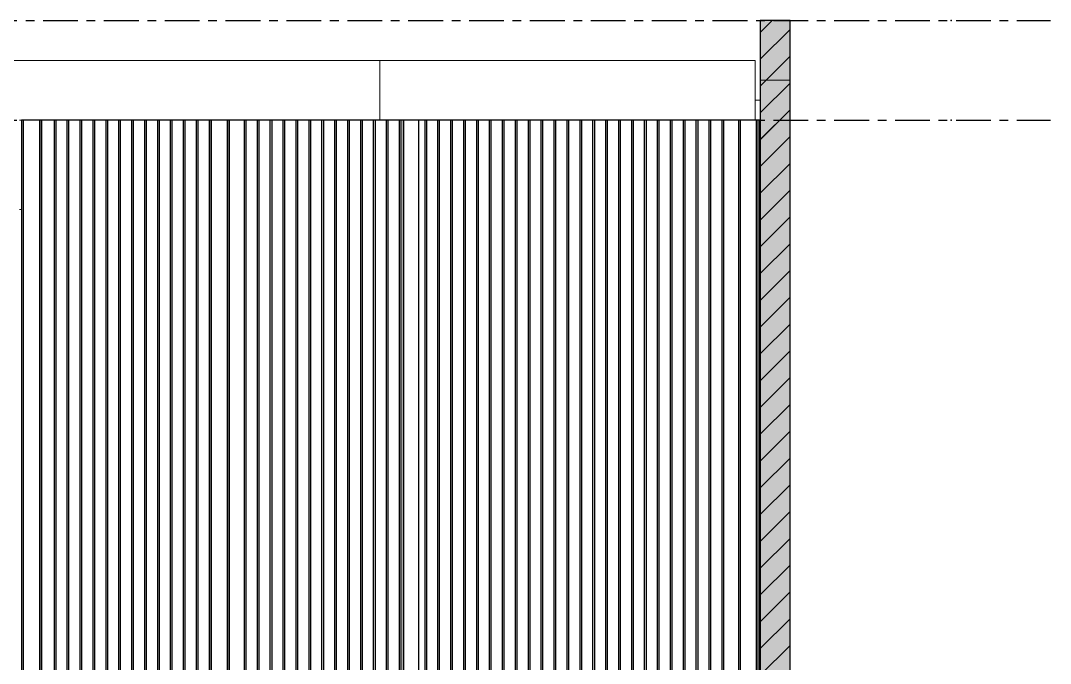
# Model space of a CAD drawing. Header units: millimetres. Extents: x 3774 to 718460, y -768339 to 192544.
# Drawn here: x 365658 to 370839, y -751297 to -748064 of the extents above; entities that cross this region are included whole.
import ezdxf

# ---------------------------------------------------------------- set-up
doc = ezdxf.new("R2010")
doc.units = ezdxf.units.MM
doc.set_wipeout_variables(frame=1)
for name, pattern in [('TA_GL_000.70000', [1.925, 0.7, -0.175, 0.175, -0.175, 0.7]), ('XKITLINE00', [0]), ('XKITLINE02', [4, 2, -2])]:
    doc.linetypes.add(name, pattern=pattern)
for name, color, linetype in [('000 - 0_SYM_DWG_GRIDLINE_MAIN_COLOR_251', 7, 'Continuous'), ('000 - CONCRETE_COL_HATCH_', 7, 'Continuous'), ('010 - ASPG_EXTR_MAIN_COLOR_2', 7, 'Continuous'), ('010 - ASPG_EXTR_WIPEOUT_', 7, 'Continuous'), ('010 - ASPG_FRAMING_MAIN_COLOR_1', 7, 'Continuous'), ('010 - ASPG_FRAMING_SUB_COLOR_2', 7, 'Continuous')]:
    doc.layers.add(name, color=color, linetype=linetype)
doc.layers.add('Bolt', color=7, linetype='Continuous', lineweight=0)
doc.layers.add('Part', color=7, linetype='Continuous', lineweight=0)
doc.styles.add('TA', font='', dxfattribs={"height": 4.5})
doc.styles.get('TA').set_extended_font_data('Cordia New')

# ---------------------------------------------------------------- blocks, each defined once
blk = doc.blocks.new('*U5902')
at = {"layer": '000 - 0_SYM_DWG_GRIDLINE_MAIN_COLOR_251', "color": 7, "linetype": 'ByBlock', "ltscale": 5}
blk.add_line((10, 0), (-759, 0), dxfattribs=at)
at = {"layer": '000 - 0_SYM_DWG_GRIDLINE_MAIN_COLOR_251', "color": 7}
blk.add_point((-749, 0), dxfattribs=at)
at = {"color": 7, "style": 'TA', "flags": 1}
blk.add_attdef('LOCATION', (6, -6), '', height=4.5, rotation=270, dxfattribs=at)
blk = doc.blocks.new('W-1-PP19-SE-ENT3_20260407-104913_PP19_ENT3_ELE1_DIMS_1')
at = {"layer": '000 - 0_SYM_DWG_GRIDLINE_MAIN_COLOR_251', "color": 7, "linetype": 'TA_GL_000.70000', "xscale": 50.00000000000003, "yscale": 50.00000000000003, "zscale": 50.00000000000003, "rotation": 180}
for p in [(-27800, 118400), (-27800, 117900)]:
    blk.add_blockref('*U5902', p, dxfattribs=at)
blk = doc.blocks.new('*A13064188')
at = {"layer": 'Part', "color": 7, "linetype": 'XKITLINE00', "lineweight": 0}
for p, q in [((2425.769529, -31.253462), (2328.969528, -31.253462)), ((2425.769525, -33.653462), (2425.769525, -31.253462)), ((2440.889586, -31.253462), (2425.769536, -31.253462)), ((2440.889574, -31.253462), (2440.889574, -33.653462)), ((2425.769529, -33.653462), (2411.275963, -33.653462)), ((2425.769536, -33.653462), (2440.889574, -33.653462)), ((2440.889574, -33.653462), (2440.889586, -33.653462))]:
    blk.add_line(p, q, dxfattribs=at)
blk = doc.blocks.new('*A13164198')
at = {"layer": 'Part', "color": 7, "linetype": 'XKITLINE00', "lineweight": 0}
for p, q in [((2441.089496, -60.373459), (2441.089496, -32.053459)), ((2441.089496, -32.053459), (2442.289496, -32.053459)), ((2442.289496, -32.053459), (2442.289496, -60.373459))]:
    blk.add_line(p, q, dxfattribs=at)
blk = doc.blocks.new('*A18484730')
at = {"layer": 'Part', "color": 7, "linetype": 'XKITLINE00', "lineweight": 0}
for p, q in [((2438.489574, -78.053462), (2438.489574, -33.653462)), ((2438.489574, -33.653462), (2440.889574, -33.653462)), ((2440.889574, -78.053462), (2440.889574, -33.653462)), ((2438.489574, -78.053462), (2440.889574, -78.053462))]:
    blk.add_line(p, q, dxfattribs=at)
blk = doc.blocks.new('*A18494731')
at = {"layer": 'Part', "color": 7, "linetype": 'XKITLINE00', "lineweight": 0}
for p, q in [((2436.489603, -37.973462), (2435.689603, -37.973462)), ((2435.689603, -44.053462), (2435.689603, -37.973462)), ((2436.489603, -44.053462), (2436.489603, -37.973462)), ((2435.689603, -56.053462), (2435.689603, -44.621462)), ((2436.489603, -56.053462), (2436.489603, -44.621462)), ((2435.689603, -68.053462), (2435.689603, -56.621462)), ((2436.489603, -68.053462), (2436.489603, -56.621462)), ((2435.689603, -80.053462), (2435.689603, -68.621462)), ((2436.489603, -80.053462), (2436.489603, -68.621462)), ((2435.689603, -82.133462), (2435.689603, -80.621462)), ((2436.489603, -82.133462), (2436.489603, -80.621462)), ((2435.689603, -82.133462), (2436.489603, -82.133462))]:
    blk.add_line(p, q, dxfattribs=at)
blk = doc.blocks.new('*A18504732')
at = {"layer": 'Part', "color": 7, "linetype": 'XKITLINE00', "lineweight": 0}
for p, q in [((2428.729603, -37.973462), (2427.929603, -37.973462)), ((2427.929603, -44.053462), (2427.929603, -37.973462)), ((2428.729603, -44.053462), (2428.729603, -37.973462)), ((2427.929603, -56.053462), (2427.929603, -44.621462)), ((2428.729603, -56.053462), (2428.729603, -44.621462)), ((2427.929603, -68.053462), (2427.929603, -56.621462)), ((2428.729603, -68.053462), (2428.729603, -56.621462)), ((2427.929603, -80.053462), (2427.929603, -68.621462)), ((2428.729603, -80.053462), (2428.729603, -68.621462)), ((2427.929603, -82.133462), (2427.929603, -80.621462)), ((2428.729603, -82.133462), (2428.729603, -80.621462)), ((2427.929603, -82.133462), (2428.729603, -82.133462))]:
    blk.add_line(p, q, dxfattribs=at)
blk = doc.blocks.new('*A18514733')
at = {"layer": 'Part', "color": 7, "linetype": 'XKITLINE00', "lineweight": 0}
for p, q in [((2423.369525, -78.053462), (2423.369525, -33.653462)), ((2423.369525, -33.653462), (2425.769525, -33.653462)), ((2425.769525, -78.053462), (2425.769525, -33.653462)), ((2423.369525, -78.053462), (2425.769525, -78.053462))]:
    blk.add_line(p, q, dxfattribs=at)
blk = doc.blocks.new('*A18524734')
at = {"layer": 'Part', "color": 7, "linetype": 'XKITLINE00', "lineweight": 0}
for p, q in [((2421.369603, -37.573462), (2420.569603, -37.573462)), ((2420.569603, -44.053462), (2420.569603, -37.573462)), ((2421.369603, -44.053462), (2421.369603, -37.573462)), ((2420.569603, -56.053462), (2420.569603, -44.621462)), ((2421.369603, -56.053462), (2421.369603, -44.621462)), ((2420.569603, -68.053462), (2420.569603, -56.621462)), ((2421.369603, -68.053462), (2421.369603, -56.621462)), ((2420.569603, -80.053462), (2420.569603, -68.621462)), ((2421.369603, -80.053462), (2421.369603, -68.621462)), ((2420.569603, -82.133462), (2420.569603, -80.621462)), ((2421.369603, -82.133462), (2421.369603, -80.621462)), ((2420.569603, -82.133462), (2421.369603, -82.133462))]:
    blk.add_line(p, q, dxfattribs=at)
blk = doc.blocks.new('*A18534735')
at = {"layer": 'Part', "color": 7, "linetype": 'XKITLINE00', "lineweight": 0}
for p, q in [((2414.169603, -37.573462), (2413.369603, -37.573462)), ((2413.369603, -44.053462), (2413.369603, -37.573462)), ((2414.169603, -44.053462), (2414.169603, -37.573462)), ((2413.369603, -56.053462), (2413.369603, -44.621462)), ((2414.169603, -56.053462), (2414.169603, -44.621462)), ((2413.369603, -68.053462), (2413.369603, -56.621462)), ((2414.169603, -68.053462), (2414.169603, -56.621462)), ((2413.369603, -80.053462), (2413.369603, -68.621462)), ((2414.169603, -80.053462), (2414.169603, -68.621462)), ((2413.369603, -82.133462), (2413.369603, -80.621462)), ((2414.169603, -82.133462), (2414.169603, -80.621462)), ((2413.369603, -82.133462), (2414.169603, -82.133462))]:
    blk.add_line(p, q, dxfattribs=at)
blk = doc.blocks.new('*A18744756')
at = {"layer": 'Bolt', "color": 7, "linetype": 'XKITLINE00', "lineweight": 0}
for p, q in [((2424.369524, -38.061462), (2424.369524, -38.136054)), ((2424.257524, -38.173462), (2424.332116, -38.173462)), ((2424.369524, -38.285462), (2424.369524, -38.21087)), ((2424.481524, -38.173462), (2424.406932, -38.173462))]:
    blk.add_line(p, q, dxfattribs=at)
blk = doc.blocks.new('*A18754757')
at = {"layer": 'Bolt', "color": 7, "linetype": 'XKITLINE02', "lineweight": 0}
for p, q in [((2424.193524, -37.813462), (2424.193524, -37.893462)), ((2424.193524, -37.813462), (2424.193524, -37.893462)), ((2424.369524, -37.750102), (2424.369524, -38.093462)), ((2424.369524, -37.750102), (2424.369524, -38.093462)), ((2424.545524, -37.813462), (2424.545524, -37.893462)), ((2424.545524, -37.813462), (2424.545524, -37.893462))]:
    blk.add_line(p, q, dxfattribs=at)
blk = doc.blocks.new('*A18764758')
at = {"layer": 'Bolt', "color": 7, "linetype": 'XKITLINE00', "lineweight": 0}
for p, q in [((2424.369524, -38.061462), (2424.369524, -38.136054)), ((2424.257524, -38.173462), (2424.332116, -38.173462)), ((2424.369524, -38.285462), (2424.369524, -38.21087)), ((2424.481524, -38.173462), (2424.406932, -38.173462))]:
    blk.add_line(p, q, dxfattribs=at)
blk = doc.blocks.new('*A18774759')
at = {"layer": 'Bolt', "color": 7, "linetype": 'XKITLINE02', "lineweight": 0}
for p, q in [((2424.193524, -37.813462), (2424.193524, -37.893462)), ((2424.193524, -37.813462), (2424.193524, -37.893462)), ((2424.369524, -37.750102), (2424.369524, -38.093462)), ((2424.369524, -37.750102), (2424.369524, -38.093462)), ((2424.545524, -37.813462), (2424.545524, -37.893462)), ((2424.545524, -37.813462), (2424.545524, -37.893462))]:
    blk.add_line(p, q, dxfattribs=at)
blk = doc.blocks.new('*A19134795')
at = {"layer": 'Part', "color": 7, "linetype": 'XKITLINE00', "lineweight": 0}
for p, q in [((2423.209518, -44.053462), (2411.609569, -44.053462)), ((2411.609569, -44.573462), (2411.609569, -44.053462)), ((2423.209518, -44.573462), (2423.209518, -44.053462)), ((2423.209518, -44.573462), (2411.609569, -44.573462))]:
    blk.add_line(p, q, dxfattribs=at)
blk = doc.blocks.new('*A19144796')
at = {"layer": 'Part', "color": 7, "linetype": 'XKITLINE00', "lineweight": 0}
for p, q in [((2420.569603, -44.573462), (2420.569603, -44.621462)), ((2420.569603, -44.621462), (2421.369603, -44.621462)), ((2421.369603, -44.621462), (2421.369603, -44.573462))]:
    blk.add_line(p, q, dxfattribs=at)
blk = doc.blocks.new('*A19154797')
at = {"layer": 'Part', "color": 7, "linetype": 'XKITLINE00', "lineweight": 0}
for p, q in [((2420.945603, -45.421462), (2420.945603, -44.621462)), ((2420.945603, -44.621462), (2420.993603, -44.621462)), ((2420.993603, -45.421462), (2420.993603, -44.621462)), ((2420.945603, -44.861462), (2420.993603, -44.861462)), ((2420.945603, -45.421462), (2420.993603, -45.421462))]:
    blk.add_line(p, q, dxfattribs=at)
blk = doc.blocks.new('*A19164798')
at = {"layer": 'Part', "color": 7, "linetype": 'XKITLINE00', "lineweight": 0}
for p, q in [((2413.745603, -45.421462), (2413.745603, -44.621462)), ((2413.745603, -44.621462), (2413.793603, -44.621462)), ((2413.793603, -45.421462), (2413.793603, -44.621462)), ((2413.745603, -44.861462), (2413.793603, -44.861462)), ((2413.745603, -45.421462), (2413.793603, -45.421462))]:
    blk.add_line(p, q, dxfattribs=at)
blk = doc.blocks.new('*A19174799')
at = {"layer": 'Part', "color": 7, "linetype": 'XKITLINE00', "lineweight": 0}
for p, q in [((2413.369603, -44.573462), (2413.369603, -44.621462)), ((2413.369603, -44.621462), (2414.169603, -44.621462)), ((2414.169603, -44.621462), (2414.169603, -44.573462))]:
    blk.add_line(p, q, dxfattribs=at)
blk = doc.blocks.new('*A19334815')
at = {"layer": 'Bolt'}
for points in [[(2420.674, -44.573), (2420.674, -44.525), (2420.786, -44.525), (2420.786, -44.573)], [(2420.674, -44.621), (2420.674, -44.573), (2420.786, -44.573), (2420.786, -44.621)], [(2421.154, -44.573), (2421.154, -44.525), (2421.266, -44.525), (2421.266, -44.573)], [(2421.154, -44.621), (2421.154, -44.573), (2421.266, -44.573), (2421.266, -44.621)]]:
    blk.add_hatch(color=7, dxfattribs=at).paths.add_polyline_path(points, flags=17)
at = {"layer": 'Bolt', "color": 7, "linetype": 'XKITLINE00', "lineweight": 0}
for p, q in [((2420.73, -44.685), (2420.73, -44.341)), ((2421.21, -44.685), (2421.21, -44.341)), ((2420.674, -44.573), (2420.674, -44.525)), ((2420.674, -44.621), (2420.674, -44.573)), ((2420.786, -44.573), (2420.786, -44.525)), ((2420.786, -44.621), (2420.786, -44.573)), ((2421.154, -44.573), (2421.154, -44.525)), ((2421.154, -44.621), (2421.154, -44.573)), ((2421.266, -44.573), (2421.266, -44.525)), ((2421.266, -44.621), (2421.266, -44.573))]:
    blk.add_line(p, q, dxfattribs=at)
blk = doc.blocks.new('*A19344816')
at = {"layer": 'Bolt'}
for points in [[(2413.474, -44.573), (2413.474, -44.525), (2413.586, -44.525), (2413.586, -44.573)], [(2413.474, -44.621), (2413.474, -44.573), (2413.586, -44.573), (2413.586, -44.621)], [(2413.954, -44.573), (2413.954, -44.525), (2414.066, -44.525), (2414.066, -44.573)], [(2413.954, -44.621), (2413.954, -44.573), (2414.066, -44.573), (2414.066, -44.621)]]:
    blk.add_hatch(color=7, dxfattribs=at).paths.add_polyline_path(points, flags=17)
at = {"layer": 'Bolt', "color": 7, "linetype": 'XKITLINE00', "lineweight": 0}
for p, q in [((2413.53, -44.685), (2413.53, -44.341)), ((2414.01, -44.685), (2414.01, -44.341)), ((2413.474, -44.573), (2413.474, -44.525)), ((2413.474, -44.621), (2413.474, -44.573)), ((2413.586, -44.573), (2413.586, -44.525)), ((2413.586, -44.621), (2413.586, -44.573)), ((2413.954, -44.573), (2413.954, -44.525)), ((2413.954, -44.621), (2413.954, -44.573)), ((2414.066, -44.573), (2414.066, -44.525)), ((2414.066, -44.621), (2414.066, -44.573))]:
    blk.add_line(p, q, dxfattribs=at)
blk = doc.blocks.new('*A19354817')
at = {"layer": 'Part', "color": 7, "linetype": 'XKITLINE00', "lineweight": 0}
for p, q in [((2411.275963, -33.653462), (2423.369549, -33.653462)), ((2423.369549, -33.653462), (2423.369549, -37.253462)), ((2423.369549, -37.253462), (2411.275963, -37.253462))]:
    blk.add_line(p, q, dxfattribs=at)
blk = doc.blocks.new('*A19364818')
at = {"layer": 'Part', "color": 7, "linetype": 'XKITLINE00', "lineweight": 0}
for p, q in [((2412.889603, -37.493462), (2412.889603, -37.413462)), ((2412.889603, -37.413462), (2414.649603, -37.413462)), ((2412.889603, -37.493462), (2414.649603, -37.493462)), ((2414.649603, -37.493462), (2414.649603, -37.413462))]:
    blk.add_line(p, q, dxfattribs=at)
blk = doc.blocks.new('*A19374819')
at = {"layer": 'Part', "color": 7, "linetype": 'XKITLINE00', "lineweight": 0}
for p, q in [((2412.889603, -37.413462), (2412.729603, -37.253462)), ((2414.809603, -37.253462), (2414.649603, -37.413462)), ((2414.649603, -37.413462), (2412.889603, -37.413462))]:
    blk.add_line(p, q, dxfattribs=at)
blk = doc.blocks.new('*A19384820')
at = {"layer": 'Part', "color": 7, "linetype": 'XKITLINE00', "lineweight": 0}
for p, q in [((2413.793603, -37.573462), (2413.793603, -37.493462)), ((2413.833603, -37.573462), (2413.833603, -37.533462)), ((2413.833603, -37.533462), (2414.273603, -37.533462)), ((2414.273603, -37.533462), (2414.273603, -37.493462))]:
    blk.add_line(p, q, dxfattribs=at)
blk = doc.blocks.new('*A19394821')
at = {"layer": 'Part', "color": 7, "linetype": 'XKITLINE00', "lineweight": 0}
for p, q in [((2420.089603, -37.413462), (2419.929603, -37.253462)), ((2422.009603, -37.253462), (2421.849603, -37.413462)), ((2421.849603, -37.413462), (2420.089603, -37.413462))]:
    blk.add_line(p, q, dxfattribs=at)
blk = doc.blocks.new('*A19404822')
at = {"layer": 'Part', "color": 7, "linetype": 'XKITLINE00', "lineweight": 0}
for p, q in [((2420.993603, -37.573462), (2420.993603, -37.493462)), ((2421.033603, -37.573462), (2421.033603, -37.533462)), ((2421.033603, -37.533462), (2421.473603, -37.533462)), ((2421.473603, -37.533462), (2421.473603, -37.493462))]:
    blk.add_line(p, q, dxfattribs=at)
blk = doc.blocks.new('*A19414823')
at = {"layer": 'Part', "color": 7, "linetype": 'XKITLINE00', "lineweight": 0}
for p, q in [((2420.089603, -37.493462), (2420.089603, -37.413462)), ((2420.089603, -37.413462), (2421.849603, -37.413462)), ((2420.089603, -37.493462), (2421.849603, -37.493462)), ((2421.849603, -37.493462), (2421.849603, -37.413462))]:
    blk.add_line(p, q, dxfattribs=at)
blk = doc.blocks.new('*A19424824')
at = {"layer": 'Bolt'}
for points in [[(2420.386, -37.413), (2420.386, -37.493), (2420.274, -37.493), (2420.274, -37.413)], [(2421.666, -37.413), (2421.666, -37.493), (2421.554, -37.493), (2421.554, -37.413)]]:
    blk.add_hatch(color=7, dxfattribs=at).paths.add_polyline_path(points, flags=17)
at = {"layer": 'Bolt', "color": 7, "linetype": 'XKITLINE00', "lineweight": 0}
for p, q in [((2420.274, -37.413), (2420.274, -37.493)), ((2420.33, -37.35), (2420.33, -37.693)), ((2420.386, -37.413), (2420.386, -37.493)), ((2421.554, -37.413), (2421.554, -37.493)), ((2421.61, -37.35), (2421.61, -37.693)), ((2421.666, -37.413), (2421.666, -37.493))]:
    blk.add_line(p, q, dxfattribs=at)
blk = doc.blocks.new('*A19434825')
at = {"layer": 'Bolt', "color": 7, "linetype": 'XKITLINE02', "lineweight": 0}
for p, q in [((2420.945603, -37.717462), (2420.993603, -37.717462)), ((2420.993603, -37.717462), (2421.033603, -37.717462)), ((2420.882243, -37.773462), (2421.225603, -37.773462)), ((2420.945603, -37.829462), (2420.993603, -37.829462)), ((2420.993603, -37.829462), (2421.033603, -37.829462))]:
    blk.add_line(p, q, dxfattribs=at)
blk = doc.blocks.new('*A19444826')
at = {"layer": 'Bolt'}
for points in [[(2413.186, -37.413), (2413.186, -37.493), (2413.074, -37.493), (2413.074, -37.413)], [(2414.466, -37.413), (2414.466, -37.493), (2414.354, -37.493), (2414.354, -37.413)]]:
    blk.add_hatch(color=7, dxfattribs=at).paths.add_polyline_path(points, flags=17)
at = {"layer": 'Bolt', "color": 7, "linetype": 'XKITLINE00', "lineweight": 0}
for p, q in [((2413.074, -37.413), (2413.074, -37.493)), ((2413.13, -37.35), (2413.13, -37.693)), ((2413.186, -37.413), (2413.186, -37.493)), ((2414.354, -37.413), (2414.354, -37.493)), ((2414.41, -37.35), (2414.41, -37.693)), ((2414.466, -37.413), (2414.466, -37.493))]:
    blk.add_line(p, q, dxfattribs=at)
blk = doc.blocks.new('*A19454827')
at = {"layer": 'Bolt', "color": 7, "linetype": 'XKITLINE02', "lineweight": 0}
for p, q in [((2413.745603, -37.717462), (2413.793603, -37.717462)), ((2413.793603, -37.717462), (2413.833603, -37.717462)), ((2413.682243, -37.773462), (2414.025603, -37.773462)), ((2413.745603, -37.829462), (2413.793603, -37.829462)), ((2413.793603, -37.829462), (2413.833603, -37.829462))]:
    blk.add_line(p, q, dxfattribs=at)
blk = doc.blocks.new('*A19464828')
at = {"layer": 'Part', "color": 7, "linetype": 'XKITLINE00', "lineweight": 0}
for p, q in [((2435.689603, -44.573462), (2435.689603, -44.621462)), ((2435.689603, -44.621462), (2436.489603, -44.621462)), ((2436.489603, -44.621462), (2436.489603, -44.573462))]:
    blk.add_line(p, q, dxfattribs=at)
blk = doc.blocks.new('*A19484830')
at = {"layer": 'Part', "color": 7, "linetype": 'XKITLINE00', "lineweight": 0}
for p, q in [((2438.329518, -44.053462), (2425.995968, -44.053462)), ((2425.995968, -44.573462), (2425.995968, -44.053462)), ((2438.329518, -44.573462), (2438.329518, -44.053462)), ((2438.329518, -44.573462), (2425.995968, -44.573462))]:
    blk.add_line(p, q, dxfattribs=at)
blk = doc.blocks.new('*A19514833')
at = {"layer": 'Part', "color": 7, "linetype": 'XKITLINE00', "lineweight": 0}
for p, q in [((2428.305603, -45.421462), (2428.305603, -44.621462)), ((2428.305603, -44.621462), (2428.353603, -44.621462)), ((2428.353603, -45.421462), (2428.353603, -44.621462)), ((2428.305603, -44.861462), (2428.353603, -44.861462)), ((2428.305603, -45.421462), (2428.353603, -45.421462))]:
    blk.add_line(p, q, dxfattribs=at)
blk = doc.blocks.new('*A19524834')
at = {"layer": 'Part', "color": 7, "linetype": 'XKITLINE00', "lineweight": 0}
for p, q in [((2427.929603, -44.573462), (2427.929603, -44.621462)), ((2427.929603, -44.621462), (2428.729603, -44.621462)), ((2428.729603, -44.621462), (2428.729603, -44.573462))]:
    blk.add_line(p, q, dxfattribs=at)
blk = doc.blocks.new('*A19794861')
at = {"layer": 'Bolt'}
for points in [[(2435.794, -44.573), (2435.794, -44.525), (2435.906, -44.525), (2435.906, -44.573)], [(2435.794, -44.621), (2435.794, -44.573), (2435.906, -44.573), (2435.906, -44.621)], [(2436.274, -44.573), (2436.274, -44.525), (2436.386, -44.525), (2436.386, -44.573)], [(2436.274, -44.621), (2436.274, -44.573), (2436.386, -44.573), (2436.386, -44.621)]]:
    blk.add_hatch(color=7, dxfattribs=at).paths.add_polyline_path(points, flags=17)
at = {"layer": 'Bolt', "color": 7, "linetype": 'XKITLINE00', "lineweight": 0}
for p, q in [((2435.85, -44.685), (2435.85, -44.341)), ((2436.33, -44.685), (2436.33, -44.341)), ((2435.794, -44.573), (2435.794, -44.525)), ((2435.794, -44.621), (2435.794, -44.573)), ((2435.906, -44.573), (2435.906, -44.525)), ((2435.906, -44.621), (2435.906, -44.573)), ((2436.274, -44.573), (2436.274, -44.525)), ((2436.274, -44.621), (2436.274, -44.573)), ((2436.386, -44.573), (2436.386, -44.525)), ((2436.386, -44.621), (2436.386, -44.573))]:
    blk.add_line(p, q, dxfattribs=at)
blk = doc.blocks.new('*A19834865')
at = {"layer": 'Bolt', "color": 7, "linetype": 'XKITLINE02', "lineweight": 0}
for p, q in [((2425.249524, -44.684822), (2425.249524, -44.341462)), ((2425.249524, -44.684822), (2425.249524, -44.341462)), ((2425.073524, -44.621462), (2425.073524, -44.573462)), ((2425.073524, -44.621462), (2425.073524, -44.573462)), ((2425.193524, -44.573462), (2425.193524, -44.525462)), ((2425.193524, -44.573462), (2425.193524, -44.525462)), ((2425.305524, -44.573462), (2425.305524, -44.525462)), ((2425.305524, -44.573462), (2425.305524, -44.525462)), ((2425.425524, -44.621462), (2425.425524, -44.573462)), ((2425.425524, -44.621462), (2425.425524, -44.573462))]:
    blk.add_line(p, q, dxfattribs=at)
blk = doc.blocks.new('*A19844866')
at = {"layer": 'Bolt'}
for points in [[(2428.034, -44.573), (2428.034, -44.525), (2428.146, -44.525), (2428.146, -44.573)], [(2428.034, -44.621), (2428.034, -44.573), (2428.146, -44.573), (2428.146, -44.621)], [(2428.514, -44.573), (2428.514, -44.525), (2428.626, -44.525), (2428.626, -44.573)], [(2428.514, -44.621), (2428.514, -44.573), (2428.626, -44.573), (2428.626, -44.621)]]:
    blk.add_hatch(color=7, dxfattribs=at).paths.add_polyline_path(points, flags=17)
at = {"layer": 'Bolt', "color": 7, "linetype": 'XKITLINE00', "lineweight": 0}
for p, q in [((2428.09, -44.685), (2428.09, -44.341)), ((2428.57, -44.685), (2428.57, -44.341)), ((2428.034, -44.573), (2428.034, -44.525)), ((2428.034, -44.621), (2428.034, -44.573)), ((2428.146, -44.573), (2428.146, -44.525)), ((2428.146, -44.621), (2428.146, -44.573)), ((2428.514, -44.573), (2428.514, -44.525)), ((2428.514, -44.621), (2428.514, -44.573)), ((2428.626, -44.573), (2428.626, -44.525)), ((2428.626, -44.621), (2428.626, -44.573))]:
    blk.add_line(p, q, dxfattribs=at)
blk = doc.blocks.new('*A19854867')
at = {"layer": 'Bolt', "color": 7, "linetype": 'XKITLINE02', "lineweight": 0}
for p, q in [((2425.249527, -44.684822), (2425.249527, -44.341462)), ((2425.249527, -44.684822), (2425.249527, -44.341462)), ((2425.073527, -44.621462), (2425.073527, -44.573462)), ((2425.073527, -44.621462), (2425.073527, -44.573462)), ((2425.193527, -44.573462), (2425.193527, -44.525462)), ((2425.193527, -44.573462), (2425.193527, -44.525462)), ((2425.305527, -44.573462), (2425.305527, -44.525462)), ((2425.305527, -44.573462), (2425.305527, -44.525462)), ((2425.425527, -44.621462), (2425.425527, -44.573462)), ((2425.425527, -44.621462), (2425.425527, -44.573462))]:
    blk.add_line(p, q, dxfattribs=at)
blk = doc.blocks.new('*A20004882')
at = {"layer": 'Part', "color": 7, "linetype": 'XKITLINE00', "lineweight": 0}
for p, q in [((2436.065603, -45.421462), (2436.065603, -44.621462)), ((2436.065603, -44.621462), (2436.113603, -44.621462)), ((2436.113603, -45.421462), (2436.113603, -44.621462)), ((2436.065603, -44.861462), (2436.113603, -44.861462)), ((2436.065603, -45.421462), (2436.113603, -45.421462))]:
    blk.add_line(p, q, dxfattribs=at)
blk = doc.blocks.new('*A20024884')
at = {"layer": 'Part', "color": 7, "linetype": 'XKITLINE00', "lineweight": 0}
for p, q in [((2436.113603, -37.973462), (2436.113603, -37.893462)), ((2436.153603, -37.973462), (2436.153603, -37.933462)), ((2436.153603, -37.933462), (2436.593603, -37.933462)), ((2436.593603, -37.933462), (2436.593603, -37.893462))]:
    blk.add_line(p, q, dxfattribs=at)
blk = doc.blocks.new('*A20034885')
at = {"layer": 'Part', "color": 7, "linetype": 'XKITLINE00', "lineweight": 0}
for p, q in [((2435.209603, -37.813462), (2435.049603, -37.653462)), ((2437.129603, -37.653462), (2436.969603, -37.813462)), ((2436.969603, -37.813462), (2435.209603, -37.813462))]:
    blk.add_line(p, q, dxfattribs=at)
blk = doc.blocks.new('*A20044886')
at = {"layer": 'Part', "color": 7, "linetype": 'XKITLINE00', "lineweight": 0}
for p, q in [((2435.209603, -37.893462), (2435.209603, -37.813462)), ((2435.209603, -37.813462), (2436.969603, -37.813462)), ((2435.209603, -37.893462), (2436.969603, -37.893462)), ((2436.969603, -37.893462), (2436.969603, -37.813462))]:
    blk.add_line(p, q, dxfattribs=at)
blk = doc.blocks.new('*A20054887')
at = {"layer": 'Part', "color": 7, "linetype": 'XKITLINE00', "lineweight": 0}
for p, q in [((2425.769536, -33.653462), (2438.489531, -33.653462)), ((2438.489525, -33.653462), (2438.489531, -33.653462)), ((2438.489531, -33.653462), (2438.489531, -37.653462)), ((2438.489531, -37.653462), (2425.769536, -37.653462)), ((2438.489525, -37.653462), (2438.489531, -37.653462))]:
    blk.add_line(p, q, dxfattribs=at)
blk = doc.blocks.new('*A20064888')
at = {"layer": 'Part', "color": 7, "linetype": 'XKITLINE00', "lineweight": 0}
for p, q in [((2441.089231, -32.373462), (2441.089226, -32.373462)), ((2441.089496, -32.373462), (2441.089231, -32.373462)), ((2441.089236, -33.973462), (2441.089231, -32.373462)), ((2441.089236, -33.973462), (2441.089231, -33.973462)), ((2441.089496, -33.973462), (2441.089236, -33.973462))]:
    blk.add_line(p, q, dxfattribs=at)
blk = doc.blocks.new('*A20074889')
at = {"layer": 'Part', "color": 7, "linetype": 'XKITLINE00', "lineweight": 0}
for p, q in [((2440.889574, -32.853462), (2441.089234, -32.853462)), ((2440.889574, -33.653462), (2441.089234, -33.653462))]:
    blk.add_line(p, q, dxfattribs=at)
blk = doc.blocks.new('*A20084890')
at = {"layer": 'Part', "color": 7, "linetype": 'XKITLINE00', "lineweight": 0}
for p, q in [((2428.353603, -37.973462), (2428.353603, -37.893462)), ((2428.393603, -37.973462), (2428.393603, -37.933462)), ((2428.393603, -37.933462), (2428.833603, -37.933462)), ((2428.833603, -37.933462), (2428.833603, -37.893462))]:
    blk.add_line(p, q, dxfattribs=at)
blk = doc.blocks.new('*A20094891')
at = {"layer": 'Part', "color": 7, "linetype": 'XKITLINE00', "lineweight": 0}
for p, q in [((2427.449603, -37.813462), (2427.289603, -37.653462)), ((2429.369603, -37.653462), (2429.209603, -37.813462)), ((2429.209603, -37.813462), (2427.449603, -37.813462))]:
    blk.add_line(p, q, dxfattribs=at)
blk = doc.blocks.new('*A20104892')
at = {"layer": 'Part', "color": 7, "linetype": 'XKITLINE00', "lineweight": 0}
for p, q in [((2427.449603, -37.893462), (2427.449603, -37.813462)), ((2427.449603, -37.813462), (2429.209603, -37.813462)), ((2427.449603, -37.893462), (2429.209603, -37.893462)), ((2429.209603, -37.893462), (2429.209603, -37.813462))]:
    blk.add_line(p, q, dxfattribs=at)
blk = doc.blocks.new('*A20114893')
at = {"layer": 'Bolt', "color": 7, "linetype": 'XKITLINE02', "lineweight": 0}
for p, q in [((2436.065603, -38.117462), (2436.113603, -38.117462)), ((2436.113603, -38.117462), (2436.153603, -38.117462)), ((2436.002243, -38.173462), (2436.345603, -38.173462)), ((2436.065603, -38.229462), (2436.113603, -38.229462)), ((2436.113603, -38.229462), (2436.153603, -38.229462))]:
    blk.add_line(p, q, dxfattribs=at)
blk = doc.blocks.new('*A20124894')
at = {"layer": 'Bolt'}
for points in [[(2435.506, -37.813), (2435.506, -37.893), (2435.394, -37.893), (2435.394, -37.813)], [(2436.786, -37.813), (2436.786, -37.893), (2436.674, -37.893), (2436.674, -37.813)]]:
    blk.add_hatch(color=7, dxfattribs=at).paths.add_polyline_path(points, flags=17)
at = {"layer": 'Bolt', "color": 7, "linetype": 'XKITLINE00', "lineweight": 0}
for p, q in [((2435.394, -37.813), (2435.394, -37.893)), ((2435.45, -37.75), (2435.45, -38.093)), ((2435.506, -37.813), (2435.506, -37.893)), ((2436.674, -37.813), (2436.674, -37.893)), ((2436.73, -37.75), (2436.73, -38.093)), ((2436.786, -37.813), (2436.786, -37.893))]:
    blk.add_line(p, q, dxfattribs=at)
blk = doc.blocks.new('*A20134895')
at = {"layer": 'Bolt'}
for points in [[(2427.746, -37.813), (2427.746, -37.893), (2427.634, -37.893), (2427.634, -37.813)], [(2429.026, -37.813), (2429.026, -37.893), (2428.914, -37.893), (2428.914, -37.813)]]:
    blk.add_hatch(color=7, dxfattribs=at).paths.add_polyline_path(points, flags=17)
at = {"layer": 'Bolt', "color": 7, "linetype": 'XKITLINE00', "lineweight": 0}
for p, q in [((2427.634, -37.813), (2427.634, -37.893)), ((2427.69, -37.75), (2427.69, -38.093)), ((2427.746, -37.813), (2427.746, -37.893)), ((2428.914, -37.813), (2428.914, -37.893)), ((2428.97, -37.75), (2428.97, -38.093)), ((2429.026, -37.813), (2429.026, -37.893))]:
    blk.add_line(p, q, dxfattribs=at)
blk = doc.blocks.new('*A20144896')
at = {"layer": 'Bolt', "color": 7, "linetype": 'XKITLINE02', "lineweight": 0}
for p, q in [((2428.305603, -38.117462), (2428.353603, -38.117462)), ((2428.353603, -38.117462), (2428.393603, -38.117462)), ((2428.242243, -38.173462), (2428.585603, -38.173462)), ((2428.305603, -38.229462), (2428.353603, -38.229462)), ((2428.353603, -38.229462), (2428.393603, -38.229462))]:
    blk.add_line(p, q, dxfattribs=at)
blk = doc.blocks.new('W-1-PP19-SE-ENT3_20260407-111149_PP19_ENT3_SE_ELE3')
at = {"color": 7, "lineweight": 0, "xscale": 125, "yscale": 125, "zscale": 125}
for name in ['*A13064188', '*A13164198', '*A20064888', '*A20074889', '*A19354817', '*A18514733', '*A20054887', '*A18484730', '*A19374819', '*A19364818', '*A19444826', '*A19394821', '*A19414823', '*A19424824', '*A18534735', '*A19454827', '*A19384820', '*A18524734', '*A19434825', '*A19404822', '*A18754757', '*A18774759', '*A20094891', '*A20104892', '*A20134895', '*A20084890', '*A20034885', '*A20044886', '*A20124894', '*A20024884', '*A18744756', '*A18764758', '*A18504732', '*A20144896', '*A18494731', '*A20114893', '*A19134795', '*A19484830', '*A19344816', '*A19334815', '*A19834865', '*A19854867', '*A19844866', '*A19794861', '*A19174799', '*A19164798', '*A19144796', '*A19154797', '*A19524834', '*A19514833', '*A19464828', '*A20004882']:
    blk.add_blockref(name, (-296446.190625, 122106.68275), dxfattribs=at)
blk = doc.blocks.new('*U5962')
at = {"color": 7}
blk.add_wipeout([(50, 0), (926.3, 0), (926.3, 12350), (50, 12350)], dxfattribs=at).dxf.layer = '010 - ASPG_EXTR_WIPEOUT_'
at = {"layer": '010 - ASPG_EXTR_MAIN_COLOR_2', "color": 7}
for points in [[(125, 0), (135.2, 0), (135.2, 12350), (125, 12350)], [(190, 0), (200.2, 0), (200.2, 12350), (190, 12350)], [(255, 0), (265.2, 0), (265.2, 12350), (255, 12350)], [(320, 0), (330.2, 0), (330.2, 12350), (320, 12350)], [(385, 0), (395.2, 0), (395.2, 12350), (385, 12350)], [(450, 0), (460.2, 0), (460.2, 12350), (450, 12350)], [(515, 0), (525.2, 0), (525.2, 12350), (515, 12350)], [(580, 0), (590.2, 0), (590.2, 12350), (580, 12350)], [(645, 0), (655.2, 0), (655.2, 12350), (645, 12350)], [(710, 0), (720.2, 0), (720.2, 12350), (710, 12350)], [(775, 0), (785.2, 0), (785.2, 12350), (775, 12350)], [(840, 0), (850.2, 0), (850.2, 12350), (840, 12350)], [(905, 0), (915.2, 0), (915.2, 12350), (905, 12350)]]:
    blk.add_lwpolyline(points, close=True, dxfattribs=at)
at = {"layer": '010 - ASPG_FRAMING_SUB_COLOR_2', "color": 7}
blk.add_lwpolyline([(50, 0), (926.3, 0), (926.3, 12350), (50, 12350)], close=True, dxfattribs=at)
at = {"color": 7}
blk.add_wipeout([(-50, 0), (50, 0), (50, 12350), (-50, 12350)], dxfattribs=at).dxf.layer = '010 - ASPG_EXTR_WIPEOUT_'
at = {"layer": '010 - ASPG_FRAMING_MAIN_COLOR_1', "color": 7}
for points in [[(-50, 0), (-40, 0), (-40, 12350), (-50, 12350)], [(40, 0), (50, 0), (50, 12350), (40, 12350)]]:
    blk.add_lwpolyline(points, close=True, dxfattribs=at)
at = {"layer": '010 - ASPG_FRAMING_SUB_COLOR_2', "color": 7}
blk.add_lwpolyline([(-50, 0), (50, 0), (50, 12350), (-50, 12350)], close=True, dxfattribs=at)
blk = doc.blocks.new('*U5964')
at = {"color": 7}
blk.add_wipeout([(0, 0), (77.5, 0), (77.5, 12350), (0, 12350)], dxfattribs=at)
blk.add_lwpolyline([(0, 0), (77.5, 0), (77.5, 12350), (0, 12350)], close=True, dxfattribs=at)
blk = doc.blocks.new('*U5963')
at = {"color": 7}
blk.add_wipeout([(0, 0), (10.2, 0), (10.2, 12350), (0, 12350)], dxfattribs=at)
blk.add_lwpolyline([(0, 0), (10.2, 0), (10.2, 12350), (0, 12350)], close=True, dxfattribs=at)
blk = doc.blocks.new('*U5961')
at = {"color": 7}
blk.add_wipeout([(50, 0), (895, 0), (895, 12350), (50, 12350)], dxfattribs=at).dxf.layer = '010 - ASPG_EXTR_WIPEOUT_'
at = {"layer": '010 - ASPG_EXTR_MAIN_COLOR_2', "color": 7}
for points in [[(113.3, 0), (123.5, 0), (123.5, 12350), (113.3, 12350)], [(178.3, 0), (188.5, 0), (188.5, 12350), (178.3, 12350)], [(243.3, 0), (253.5, 0), (253.5, 12350), (243.3, 12350)], [(308.3, 0), (318.5, 0), (318.5, 12350), (308.3, 12350)], [(373.3, 0), (383.5, 0), (383.5, 12350), (373.3, 12350)], [(438.3, 0), (448.5, 0), (448.5, 12350), (438.3, 12350)], [(503.3, 0), (513.5, 0), (513.5, 12350), (503.3, 12350)], [(568.3, 0), (578.5, 0), (578.5, 12350), (568.3, 12350)], [(633.3, 0), (643.5, 0), (643.5, 12350), (633.3, 12350)], [(698.3, 0), (708.5, 0), (708.5, 12350), (698.3, 12350)], [(763.3, 0), (773.5, 0), (773.5, 12350), (763.3, 12350)], [(828.3, 0), (838.5, 0), (838.5, 12350), (828.3, 12350)]]:
    blk.add_lwpolyline(points, close=True, dxfattribs=at)
at = {"layer": '010 - ASPG_FRAMING_SUB_COLOR_2', "color": 7}
blk.add_lwpolyline([(50, 0), (895, 0), (895, 12350), (50, 12350)], close=True, dxfattribs=at)
at = {"color": 7}
for points in [[(-50, 0), (50, 0), (50, 12350), (-50, 12350)], [(895, 0), (995, 0), (995, 12350), (895, 12350)]]:
    blk.add_wipeout(points, dxfattribs=at).dxf.layer = '010 - ASPG_EXTR_WIPEOUT_'
at = {"layer": '010 - ASPG_FRAMING_MAIN_COLOR_1', "color": 7}
for points in [[(-50, 0), (-40, 0), (-40, 12350), (-50, 12350)], [(40, 0), (50, 0), (50, 12350), (40, 12350)], [(895, 0), (905, 0), (905, 12350), (895, 12350)], [(985, 0), (995, 0), (995, 12350), (985, 12350)]]:
    blk.add_lwpolyline(points, close=True, dxfattribs=at)
at = {"layer": '010 - ASPG_FRAMING_SUB_COLOR_2', "color": 7}
for points in [[(-50, 0), (50, 0), (50, 12350), (-50, 12350)], [(895, 0), (995, 0), (995, 12350), (895, 12350)]]:
    blk.add_lwpolyline(points, close=True, dxfattribs=at)
blk = doc.blocks.new('*U5966')
at = {"color": 7}
blk.add_wipeout([(0, 0), (10, 0), (10, 12350), (0, 12350)], dxfattribs=at)
blk.add_lwpolyline([(0, 0), (10, 0), (10, 12350), (0, 12350)], close=True, dxfattribs=at)
blk = doc.blocks.new('*U5967')
at = {"color": 7}
blk.add_wipeout([(0, 0), (10, 0), (10, 12350), (0, 12350)], dxfattribs=at)
blk.add_lwpolyline([(0, 0), (10, 0), (10, 12350), (0, 12350)], close=True, dxfattribs=at)
blk = doc.blocks.new('*U5965')
at = {"color": 7}
blk.add_wipeout([(0, 0), (1794.1, 0), (1794.1, 12350), (0, 12350)], dxfattribs=at)
blk.add_lwpolyline([(0, 0), (1794.1, 0), (1794.1, 12350), (0, 12350)], close=True, dxfattribs=at)
blk = doc.blocks.new('W-1-PP19-SE-ENT3_20260407-131650_PP19_ENT3_ASPG_ELE3')
at = {"color": 7}
for name, p in [('*U5961', (5023, 105550)), ('*U5965', (6894.3, 105550))]:
    blk.add_blockref(name, p, dxfattribs=at)
for name, p in [('*U5962', (5968, 105550)), ('*U5963', (7001.6, 105550)), ('*U5963', (7066.6, 105550)), ('*U5963', (7131.6, 105550)), ('*U5963', (7196.6, 105550)), ('*U5963', (7261.6, 105550)), ('*U5963', (7326.6, 105550)), ('*U5963', (7391.6, 105550)), ('*U5963', (7456.6, 105550)), ('*U5963', (7521.6, 105550)), ('*U5963', (7586.6, 105550)), ('*U5963', (7651.6, 105550)), ('*U5963', (7716.6, 105550)), ('*U5963', (7781.6, 105550)), ('*U5963', (7846.6, 105550)), ('*U5963', (7911.6, 105550)), ('*U5963', (7976.6, 105550)), ('*U5963', (8041.6, 105550)), ('*U5963', (8106.6, 105550)), ('*U5963', (8171.6, 105550)), ('*U5963', (8236.6, 105550)), ('*U5963', (8301.6, 105550)), ('*U5963', (8366.6, 105550)), ('*U5963', (8431.6, 105550)), ('*U5963', (8496.6, 105550)), ('*U5966', (8580, 105550)), ('*U5967', (8670, 105550))]:
    blk.add_blockref(name, p, dxfattribs=at)
blk.add_blockref('*U5964', (6894.3, 105550), dxfattribs=at)
blk = doc.blocks.new('A$Cc95a8f7c')
at = {"layer": '000 - CONCRETE_COL_HATCH_', "transparency": 33554585}
h = blk.add_hatch(dxfattribs=at)
h.set_pattern_fill('AR-CONC', scale=2.5)
h.paths.add_polyline_path([(0, -15540), (150, -15540), (150, 300), (0, 300)])
h = blk.add_hatch(dxfattribs=at)
h.set_pattern_fill('ANSI31', scale=30)
h.paths.add_polyline_path([(0, -15540), (150, -15540), (150, 300), (0, 300)])
at = {"layer": '000 - CONCRETE_COL_HATCH_', "color": 7}
blk.add_lwpolyline([(0, -15540), (150, -15540), (150, 300), (0, 300)], close=True, dxfattribs=at)
blk = doc.blocks.new('W-1-PP19-SE-ENT3_20260407-141310_PP19_ENT3_PRECAST_HATCH')
at = {"color": 7}
blk.add_blockref('A$Cc95a8f7c', (-46357.4, 85502.9), dxfattribs=at)
blk = doc.blocks.new('W-1-PP19-SE-ENT3_20260407-141433PP19_ENT3_PRECAST_HATCH')
at = {"color": 7}
blk.add_blockref('W-1-PP19-SE-ENT3_20260407-141310_PP19_ENT3_PRECAST_HATCH', (55047.4, 32597.1), dxfattribs=at)

msp = doc.modelspace()

# ---------------------------------------------------------------- block references
at = {"color": 7}
msp.add_blockref('W-1-PP19-SE-ENT3_20260407-111149_PP19_ENT3_SE_ELE3', (360689.371, -866463.718), dxfattribs=at)

# ---------------------------------------------------------------- next in the draw order: block references
msp.add_blockref('W-1-PP19-SE-ENT3_20260407-104913_PP19_ENT3_ELE1_DIMS_1', (360689.371, -866463.718), dxfattribs=at)

# ---------------------------------------------------------------- next in the draw order: block references
msp.add_blockref('W-1-PP19-SE-ENT3_20260407-131650_PP19_ENT3_ASPG_ELE3', (360689.371, -866463.718), dxfattribs=at)

# ---------------------------------------------------------------- next in the draw order: block references
for name, p in [('W-1-PP19-SE-ENT3_20260407-141310_PP19_ENT3_PRECAST_HATCH', (415736.722, -833866.64)), ('W-1-PP19-SE-ENT3_20260407-141433PP19_ENT3_PRECAST_HATCH', (360689.371, -866463.718))]:
    msp.add_blockref(name, p, dxfattribs=at)

doc.saveas('drawing.dxf')
